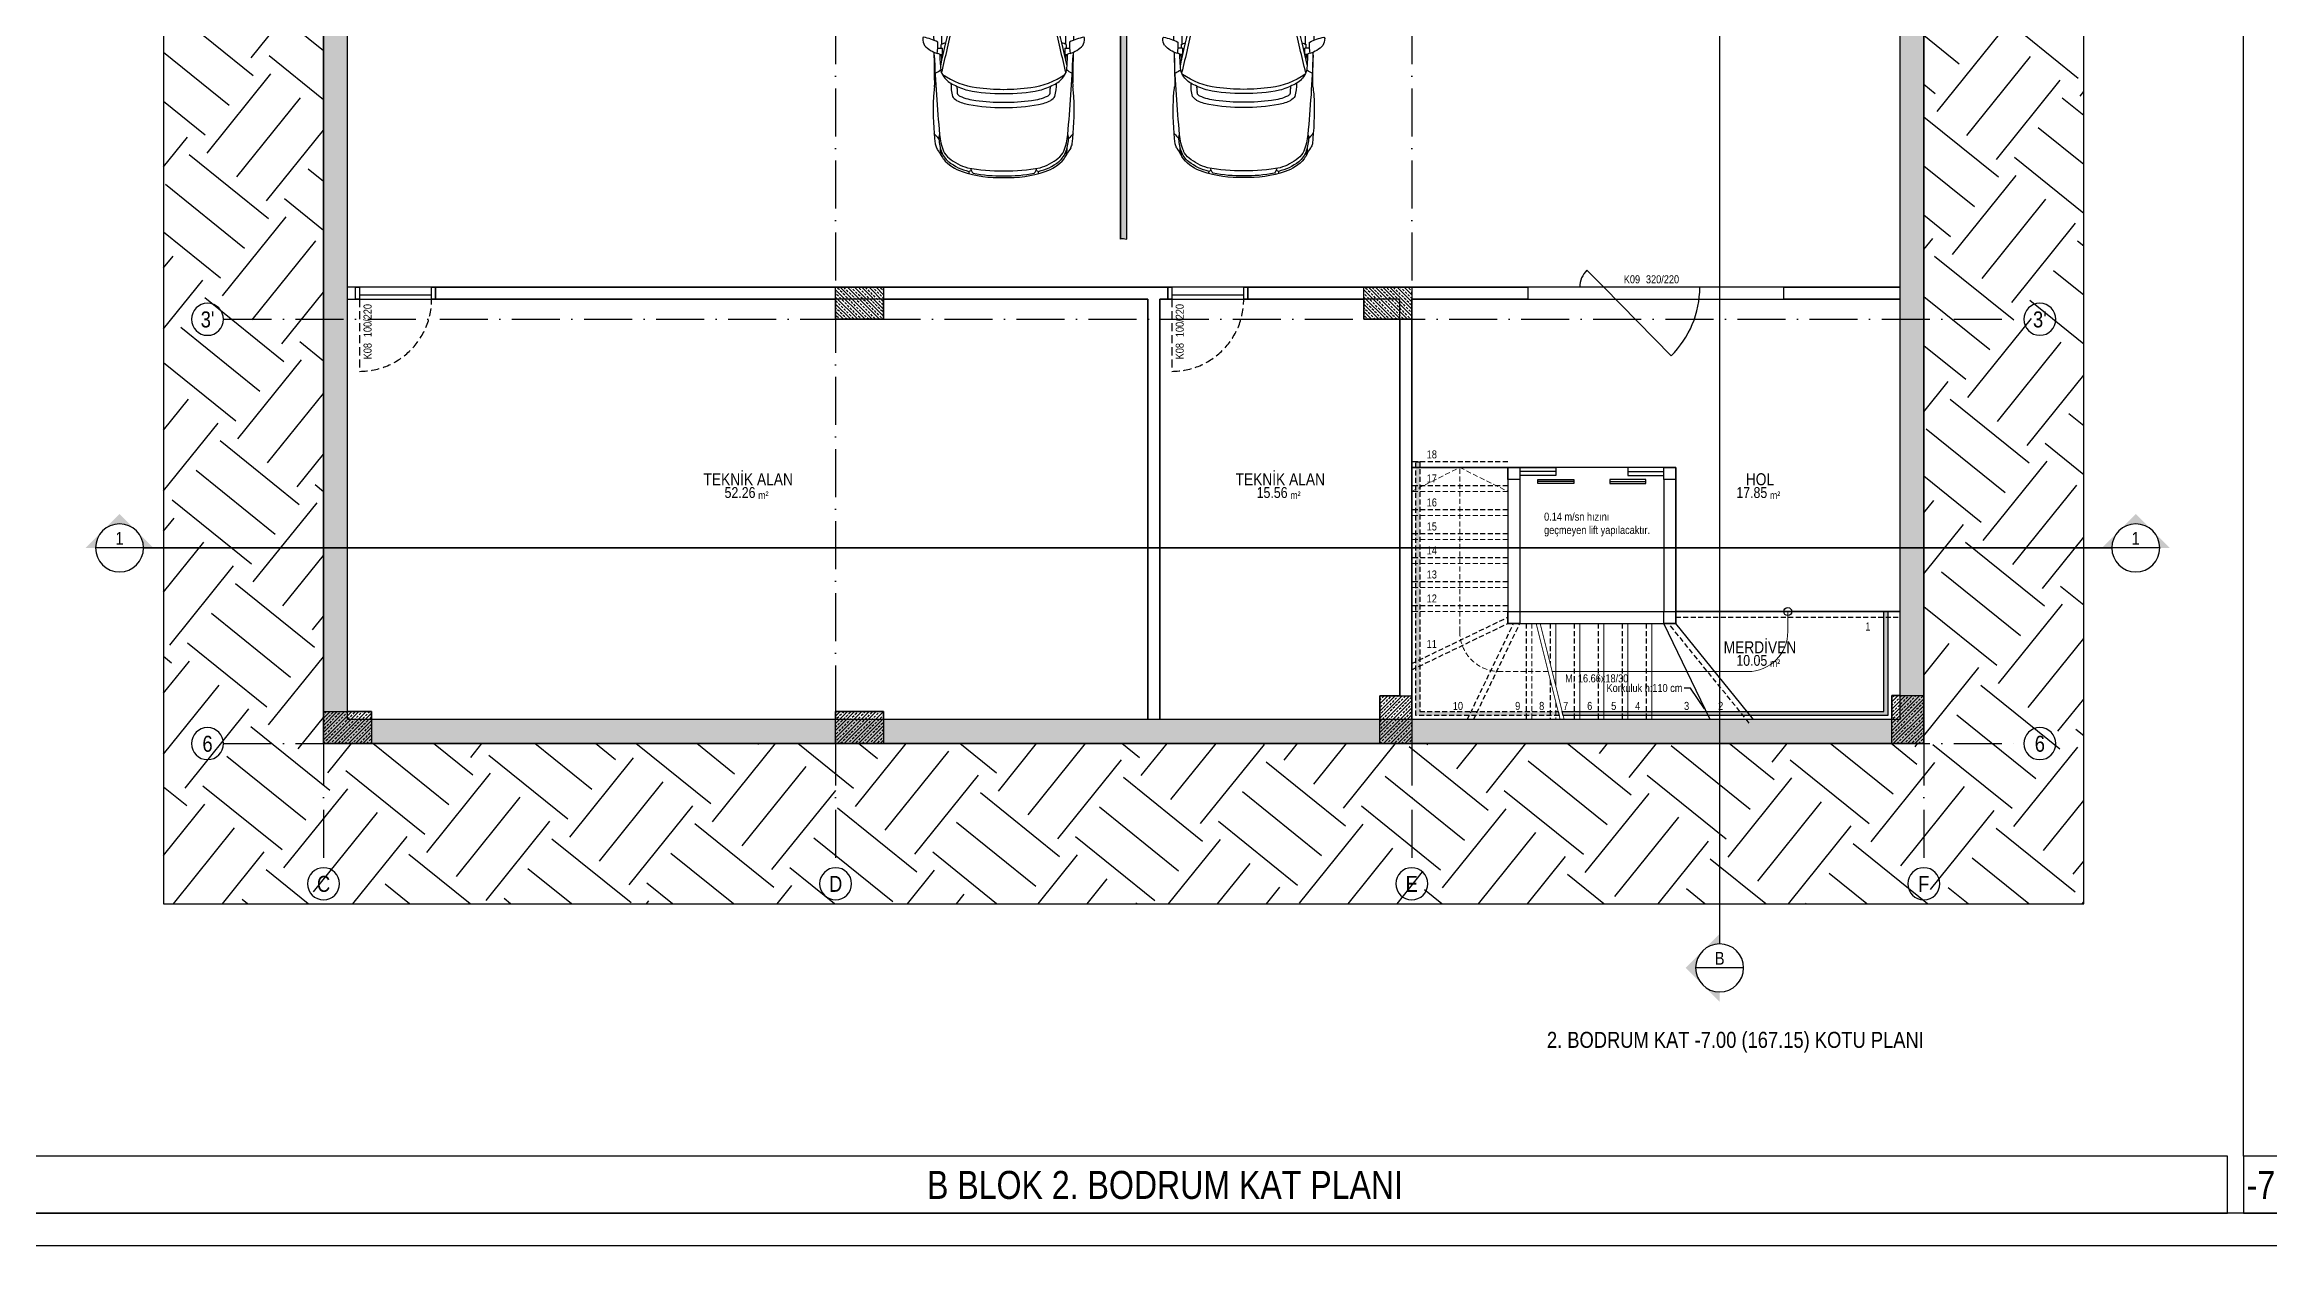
# Model space of a CAD drawing. Header units: millimetres. Extents: x 82776 to 137242, y 11666 to 27998.
# Drawn here: x 94490 to 97270, y 20553 to 22053 of the extents above; entities that cross this region are included whole.
import ezdxf
from ezdxf import colors
from ezdxf.entities.mleader import LeaderData, LeaderLine
from ezdxf.enums import TextEntityAlignment as Align
from ezdxf.math import Vec2, Vec3

# ---------------------------------------------------------------- set-up
doc = ezdxf.new("R2010")
doc.units = ezdxf.units.MM
for name, pattern in [('( Hidden )', [0.375, 0.25, -0.125]), ('ACAD_ISO10W100', [18, 12, -3, 0, -3]), ('DASHED', [15, 10, -5])]:
    doc.linetypes.add(name, pattern=pattern)
doc.layers.add('0_IFC_Area', color=100, linetype='Continuous', plot=False)
for name, color, linetype in [('0_IFC_Door_Text', 11, 'Continuous'), ('0_IFC_Grid', 14, 'ACAD_ISO10W100'), ('0_IFC_Grid_Text_100', 14, 'Continuous'), ('0_IFC_Hatch', 250, 'Continuous'), ('0_IFC_Hatch_Structure', 251, 'Continuous'), ('0_IFC_Legend_Viewport', 7, 'Continuous'), ('0_IFC_Notation_Section_50', 10, 'Continuous'), ('0_IFC_Room_Text(No)_50', 12, 'Continuous'), ('0_IFC_Stair_Text', 221, 'Continuous'), ('0_IFC_Steelsection', 20, 'Continuous'), ('0_IFC_Text_Explanation_100', 231, 'Continuous'), ('0_IFC_Text_Explanation_50', 231, 'Continuous'), ('1_IFC_Concrete_Section', 50, 'Continuous'), ('1_IFC_Door', 83, 'Continuous'), ('1_IFC_Stair', 210, 'Continuous'), ('1_IFC_Stair_Concrete', 252, '( Hidden )'), ('2_IFC_Handrail', 181, 'Continuous'), ('2_IFC_Wall', 130, 'Continuous'), ('3_IFC_Window', 136, 'Continuous'), ('6_IFC_Car', 253, 'Continuous'), ('6_IFC_Furniture', 35, 'Continuous')]:
    doc.layers.add(name, color=color, linetype=linetype)
doc.layers.add('ZZZZ', color=6, linetype='Continuous', lineweight=0)
doc.styles.add('IFC_TEXT', font='ARIALN.TTF')
pattern_1 = [(225, (-98017.972, -21881.323), (4.49012806, -4.49012806), []), (225, (-98022.462, -21881.323), (4.49012806, -4.49012806), [3.175, -1.5875])]

# ---------------------------------------------------------------- blocks, each defined once
blk = doc.blocks.new('*U704')
at = {"layer": '0_IFC_Hatch_Structure'}
blk.add_lwpolyline([(0, 0), (100, 0)], dxfattribs=at)
at = {"layer": '1_IFC_Door', "extrusion": (1.1936e-08, 2.36735e-08, 1)}
blk.add_lwpolyline([(5, 15), (5, 0), (0, 0), (0, 15)], close=True, dxfattribs=at)
for points in [[(95, 5), (5, 5), (5, 0), (95, 0)], [(95, 0), (95, 15), (100, 15), (100, 0), (95, 0)]]:
    blk.add_lwpolyline(points, dxfattribs=at)
at = {"layer": '1_IFC_Door', "linetype": '( Hidden )', "ltscale": 40, "extrusion": (1.1936e-08, 2.36735e-08, 1)}
blk.add_lwpolyline([(5, 0), (5, -90)], dxfattribs=at)
blk.add_arc((5, 0, 0), 90, 270, 0, dxfattribs=at)
blk = doc.blocks.new('*U705')
at = {"layer": '0_IFC_Hatch_Structure'}
blk.add_lwpolyline([(0, 0), (100, 0)], dxfattribs=at)
at = {"layer": '1_IFC_Door', "extrusion": (1.1936e-08, 2.36735e-08, 1)}
blk.add_lwpolyline([(5, 15), (5, 0), (0, 0), (0, 15)], close=True, dxfattribs=at)
for points in [[(95, 5), (5, 5), (5, 0), (95, 0)], [(95, 0), (95, 15), (100, 15), (100, 0), (95, 0)]]:
    blk.add_lwpolyline(points, dxfattribs=at)
at = {"layer": '1_IFC_Door', "linetype": '( Hidden )', "ltscale": 40, "extrusion": (1.1936e-08, 2.36735e-08, 1)}
blk.add_lwpolyline([(5, 0), (5, -90)], dxfattribs=at)
blk.add_arc((5, 0, 0), 90, 270, 0, dxfattribs=at)
blk = doc.blocks.new('ARABA_2')
blk.add_wipeout([(3, -5), (3, 1), (0, 1), (0, -5)]).dxf.layer = '6_IFC_Car'
at = {"true_color": 0xababab}
h = blk.add_hatch(color=253, dxfattribs=at)
h.dxf.hatch_style = 1
h.paths.add_polyline_path([(0.04, 1), (0.04, -5), (-0.04, -5), (-0.04, 0.986)])
at = {"color": 253, "true_color": 0xababab}
blk.add_lwpolyline([(0.04, 1), (0.04, -5), (-0.04, -5), (-0.04, 0.986), (0.04, 1)], dxfattribs=at)
at = {"layer": '6_IFC_Car'}
for points in [[(0.841, -2.305), (0.763, -2.27), (0.71, -2.237)], [(2.159, -2.305), (2.237, -2.27), (2.29, -2.237)]]:
    blk.add_lwpolyline(points, dxfattribs=at)
for centre, radius, start, end in [((1.015, -0.208), 0.315, 130.0524, 160.5093), ((1.148, -0.345), 0.527, 108.2265, 139.7142), ((1.205, -0.47), 0.637, 102.5637, 127.9855), ((1.215, -0.491), 0.621, 105.8019, 129.6783), ((1.426, -1.149), 1.378, 86.9423, 108.7848), ((1.47, -2.132), 2.279, 89.2476, 100.7165), ((1.145, 0.167), 0.0802, 169.4266, 190.3584), ((1.029, 0.023), 0.134, 60.8118, 74.0616), ((1.216, 0.085), 0.133, 137.9985, 167.5789), ((1.439, -1.423), 1.63, 87.8586, 101.3988), ((1.574, -1.149), 1.378, 71.2152, 93.0577), ((1.561, -1.423), 1.63, 78.6012, 92.1414), ((1.53, -2.132), 2.279, 79.2835, 90.7524), ((1.784, 0.085), 0.133, 12.4211, 42.0015), ((1.971, 0.023), 0.134, 105.9384, 119.1882), ((1.855, 0.167), 0.0802, 349.6416, 10.5734), ((1.795, -0.47), 0.637, 52.0145, 77.4363), ((1.785, -0.491), 0.621, 50.3217, 74.1981), ((1.852, -0.345), 0.527, 40.2858, 71.7735), ((1.985, -0.208), 0.315, 19.4907, 49.9476), ((4.684, -0.627), 4.065, 173.8488, 181.4622), ((-22.608, 20.5), 31.202, 318.1396, 318.3037), ((0.836, -0.238), 0.199, 150.7, 166.6111), ((-0.085, 0.377), 0.909, 325.3182, 330.6875), ((1.281, -0.287), 0.592, 161.9492, 178.4754), ((0.774, -0.27), 0.0841, 180.3042, 206.7461), ((1.362, -0.36), 0.665, 157.0581, 175.522), ((0.959, -0.133), 0.253, 157.265, 182.9541), ((1.239, -0.336), 0.595, 146.04, 153.2202), ((0.955, -0.193), 0.226, 127.1273, 155.9585), ((2.045, -0.193), 0.226, 24.0415, 52.8727), ((1.638, -0.36), 0.665, 4.478, 22.9419), ((1.761, -0.336), 0.595, 26.7798, 33.96), ((2.041, -0.133), 0.253, 357.0459, 22.735), ((1.719, -0.287), 0.592, 1.5246, 18.0508), ((3.085, 0.377), 0.909, 209.3125, 214.6818), ((2.226, -0.27), 0.0841, 333.2539, 359.6958), ((25.608, 20.5), 31.202, 221.6963, 221.8604), ((2.164, -0.238), 0.199, 13.3889, 29.3), ((-1.684, -0.627), 4.065, 358.5378, 6.1512), ((18.163, -1.974), 17.543, 174.5519, 177.7985), ((-15.163, -1.974), 17.543, 2.2015, 5.4481), ((2.035, -0.69), 1.415, 181.6663, 188.6854), ((1.456, -0.935), 0.615, 165.8772, 181.1896), ((0.999, -0.88), 0.169, 121.0355, 145.7162), ((1.175, -1.271), 0.598, 100.6164, 116.1359), ((0.987, -0.838), 0.0676, 158.2227, 179.0463), ((0.972, -0.839), 0.0542, 110.7596, 151.5351), ((1.217, -1.356), 0.626, 95.9878, 114.9284), ((1.454, -2.734), 1.915, 88.6107, 102.1261), ((1.488, -2.988), 2.343, 89.7011, 100.3926), ((1.47, -3.003), 2.292, 89.2525, 97.9835), ((1.512, -2.988), 2.343, 79.6074, 90.2989), ((1.53, -3.003), 2.292, 82.0165, 90.7475), ((1.546, -2.734), 1.915, 77.8739, 91.3893), ((1.783, -1.356), 0.626, 65.0716, 84.0122), ((1.825, -1.271), 0.598, 63.8641, 79.3836), ((2.028, -0.839), 0.0542, 28.4649, 69.2404), ((2.013, -0.838), 0.0676, 0.9537, 21.7773), ((2.001, -0.88), 0.169, 34.2838, 58.9645), ((1.544, -0.935), 0.615, 358.8104, 14.1228), ((0.965, -0.69), 1.415, 351.3146, 358.3337), ((-27.948, -0.669), 28.587, 358.6732, 359.4098), ((0.098, -0.948), 0.54, 358.3391, 4.7307), ((0.582, -1.242), 0.18, 49.0054, 72.3136), ((0.711, -1.08), 0.0293, 246.3802, 276.6437), ((0.954, -1.176), 0.249, 144.0311, 166.1787), ((-21.762, -6.621), 23.159, 12.2901, 13.8427), ((1.26, -1.801), 0.909, 96.1971, 125.2532), ((1, -1.206), 0.304, 114.1974, 144.5723), ((1.273, -1.702), 0.869, 104.7613, 117.1631), ((1.256, -0.898), 0.34, 177.3785, 181.9834), ((1.415, -0.895), 0.498, 173.2742, 178.4874), ((1.53, -3.64), 2.768, 90.6251, 97.6571), ((1.47, -3.64), 2.768, 82.3429, 89.3749), ((1.74, -1.801), 0.909, 54.7468, 83.8029), ((1.727, -1.702), 0.869, 62.8369, 75.2387), ((1.585, -0.895), 0.498, 1.5126, 6.7258), ((1.744, -0.898), 0.34, 358.0166, 2.6215), ((2, -1.206), 0.304, 35.4277, 65.8026), ((24.762, -6.621), 23.159, 166.1573, 167.7099), ((2.046, -1.176), 0.249, 13.8213, 35.9689), ((2.289, -1.08), 0.0293, 263.3563, 293.6198), ((2.418, -1.242), 0.18, 107.6864, 130.9946), ((2.902, -0.948), 0.54, 175.2693, 181.6609), ((30.948, -0.669), 28.587, 180.5902, 181.3268), ((0.772, -1.655), 0.35, 106.8183, 137.9378), ((-0.247, -1.427), 0.924, 357.8261, 6.6927), ((0.758, -1.497), 0.192, 97.3463, 116.9194), ((0.814, -4.271), 2.887, 91.5474, 92.7354), ((3.111, -1.354), 2.41, 174.3391, 179.0296), ((16.516, 2.302), 16.184, 192.3803, 194.4395), ((-0.669, -1.423), 1.387, 359.5829, 1.5475), ((1.968, -1.378), 1.251, 173.6975, 176.8092), ((0.268, -1.358), 0.468, 356.661, 6.3356), ((-13.516, 2.302), 16.184, 345.5605, 347.6197), ((2.732, -1.358), 0.468, 173.6644, 183.339), ((2.186, -4.271), 2.887, 87.2646, 88.4526), ((2.242, -1.497), 0.192, 63.0806, 82.6537), ((1.032, -1.378), 1.251, 3.1908, 6.3025), ((3.669, -1.423), 1.387, 178.4525, 180.4171), ((-0.111, -1.354), 2.41, 0.9704, 5.6609), ((3.247, -1.427), 0.924, 173.3073, 182.1739), ((2.228, -1.655), 0.35, 42.0622, 73.1817), ((0.66, -1.507), 0.172, 149.7038, 181.0664), ((0.502, -1.51), 0.0135, 178.134, 255.4568), ((0.408, -0.976), 0.554, 279.332, 298.864), ((14.712, -1.671), 14.088, 179.2489, 180.5472), ((1.137, -0.446), 1.072, 247.027, 250.1845), ((-35.499, -1.403), 36.225, 358.978, 359.9469), ((1.066, -1.966), 0.339, 104.6238, 129.5872), ((1.489, -3.431), 1.863, 89.648, 105.8328), ((1.511, -3.431), 1.863, 74.1672, 90.352), ((1.934, -1.966), 0.339, 50.4128, 75.3762), ((1.863, -0.446), 1.072, 289.8155, 292.973), ((38.499, -1.403), 36.225, 180.0531, 181.022), ((2.592, -0.976), 0.554, 241.136, 260.668), ((-11.712, -1.671), 14.088, 359.4528, 0.7511), ((2.34, -1.507), 0.172, 358.9336, 30.2962), ((2.498, -1.51), 0.0135, 284.5432, 1.866), ((-8.031, -1.884), 8.645, 359.4063, 0.2687), ((0.73, -1.856), 0.117, 147.4607, 173.6762), ((-2.553, -1.869), 3.185, 357.2359, 1.3531), ((61.015, -2.231), 60.174, 179.51868, 180.81778), ((0.878, -1.725), 0.0348, 144.6553, 180.466), ((-3.15, -1.899), 4.034, 1.0619, 3.0557), ((1.438, -3.57), 1.867, 88.1117, 107.3257), ((68.688, -1.734), 67.804, 180.07597, 181.24948), ((46.682, -2.142), 45.751, 179.5374, 181.4955), ((1.562, -3.57), 1.867, 72.6743, 91.8883), ((-43.682, -2.142), 45.751, 358.5045, 0.4626), ((-65.688, -1.734), 67.804, 358.75052, 359.92403), ((6.15, -1.899), 4.034, 176.9443, 178.9381), ((2.122, -1.725), 0.0348, 359.534, 35.3447), ((-58.015, -2.231), 60.174, 359.18222, 0.48132), ((2.27, -1.856), 0.117, 6.3238, 32.5393), ((5.553, -1.869), 3.185, 178.6469, 182.7641), ((11.031, -1.884), 8.645, 179.7313, 180.5937), ((0.704, -1.972), 0.0903, 181.0373, 213.7909), ((-1990.35, -27.893), 1991.14, 0.719323, 0.744805), ((2.033, -0.275), 2.302, 232.2177, 233.9431), ((0.692, -2.117), 0.0237, 233.5917, 271.2529), ((0.707, -2.111), 0.0328, 243.362, 273.6258), ((1.724, -1.277), 1.266, 216.8061, 225.7817), ((6.113, -2.135), 5.403, 178.9397, 181.0815), ((1.276, -1.277), 1.266, 314.2183, 323.1939), ((-3.113, -2.135), 5.403, 358.9185, 1.0603), ((2.293, -2.111), 0.0328, 266.3742, 296.638), ((2.308, -2.117), 0.0237, 268.7471, 306.4083), ((0.967, -0.275), 2.302, 306.0569, 307.7823), ((1993.35, -27.893), 1991.14, 179.255195, 179.280677), ((2.296, -1.972), 0.0903, 326.2091, 358.9627), ((14.57, -2.325), 13.849, 179.6664, 182.2742), ((-11.57, -2.325), 13.849, 357.7258, 0.3336), ((4.121, -3.29), 3.51, 173.5575, 180.6243), ((8.524, -2.624), 7.805, 181.8436, 184.4728), ((1.929, -21.437), 18.601, 93.6886, 93.7201), ((1.057, -2.518), 0.5, 228.1055, 245.0624), ((1.193, -2.291), 0.743, 231.724, 242.1165), ((1.943, -2.518), 0.5, 294.9376, 311.8945), ((1.807, -2.291), 0.743, 297.8835, 308.276), ((-5.524, -2.624), 7.805, 355.5272, 358.1564), ((1.071, -21.437), 18.601, 86.2799, 86.3114), ((-1.121, -3.29), 3.51, 359.3757, 6.4425), ((1.703, -3.315), 1.092, 180.676, 192.7006), ((0.053, -3.617), 0.719, 33.2642, 38.9091), ((0.681, -3.204), 0.0318, 214.8094, 262.3952), ((0.693, -3.18), 0.0583, 254.0074, 292.6387), ((0.716, -3.243), 0.009, 42.1136, 95.6168), ((0.747, -3.307), 0.0739, 93.3768, 108.8677), ((1.197, -3.484), 0.52, 132.2981, 151.1197), ((17.61, -2.068), 16.908, 183.9508, 186.7872), ((7.471, -2.978), 6.624, 180.9677, 186.0277), ((7.5, -3.003), 6.604, 181.8151, 185.4924), ((-4.5, -3.003), 6.604, 354.5076, 358.1849), ((-4.471, -2.978), 6.624, 353.9723, 359.0323), ((1.803, -3.484), 0.52, 28.8803, 47.7019), ((-14.61, -2.068), 16.908, 353.2128, 356.0492), ((2.253, -3.307), 0.0739, 71.1323, 86.6232), ((2.284, -3.243), 0.009, 84.3832, 137.8864), ((2.307, -3.18), 0.0583, 247.3613, 285.9926), ((2.319, -3.204), 0.0318, 277.6048, 325.1906), ((2.947, -3.617), 0.719, 141.0909, 146.7358), ((1.297, -3.315), 1.092, 347.2994, 359.324), ((124.574, 24.377), 127.045, 192.701, 192.94385), ((9.465, -2.92), 8.528, 182.7968, 184.9763), ((-6.465, -2.92), 8.528, 355.0237, 357.2032), ((-121.574, 24.377), 127.045, 347.05615, 347.299), ((0.907, -3.686), 0.0486, 107.9847, 124.0893), ((2.084, -3.567), 1.206, 185.0623, 193.4372), ((0.927, -3.787), 0.151, 90.3851, 103.4228), ((1.077, -3.803), 0.172, 194.8732, 246.7012), ((1.116, -3.356), 0.338, 235.8426, 244.1517), ((1.38, 23.759), 27.422, 269.1407, 270.2504), ((1.634, -3.613), 0.667, 184.0599, 196.187), ((1.082, -3.754), 0.099, 206.7412, 248.5313), ((1.239, -3.463), 0.429, 243.2422, 262.9175), ((1.51, -1.048), 2.859, 263.4896, 269.7958), ((1.62, 23.759), 27.422, 269.7496, 270.8593), ((1.49, -1.048), 2.859, 270.2042, 276.5104), ((1.761, -3.463), 0.429, 277.0825, 296.7578), ((1.918, -3.754), 0.099, 291.4687, 333.2588), ((1.923, -3.803), 0.172, 293.2988, 345.1268), ((1.366, -3.613), 0.667, 343.813, 355.9401), ((1.884, -3.356), 0.338, 295.8483, 304.1574), ((2.073, -3.787), 0.151, 76.5772, 89.6149), ((0.916, -3.567), 1.206, 346.5628, 354.9377), ((2.093, -3.686), 0.0486, 55.9107, 72.0153), ((0.882, -4.06), 0.127, 189.333, 232.5418), ((1.04, -3.864), 0.378, 231.5925, 253.8798), ((0.903, -4.047), 0.0843, 192.9922, 260.1643), ((1.657, -4.202), 0.778, 175.5874, 180.3284), ((1.443, -1.4), 2.786, 258.5046, 271.1644), ((1.458, -2.697), 1.341, 250.4625, 271.805), ((1.542, -2.697), 1.341, 268.195, 289.5375), ((1.557, -1.4), 2.786, 268.8356, 281.4954), ((1.96, -3.864), 0.378, 286.1202, 308.4075), ((2.097, -4.047), 0.0843, 279.8357, 347.0078), ((1.343, -4.202), 0.778, 359.6716, 4.4126), ((2.118, -4.06), 0.127, 307.4582, 350.667), ((1.422, -1.705), 2.569, 259.0799, 271.7468), ((1.578, -1.705), 2.569, 268.2532, 280.9201)]:
    blk.add_arc(centre, radius, start, end, dxfattribs=at)
for points in [[(0.888, -4.13), (0.887, -4.13), (0.884, -4.13), (0.883, -4.134), (0.882, -4.138), (0.881, -4.14), (0.881, -4.142)], [(2.112, -4.13), (2.113, -4.13), (2.116, -4.13), (2.117, -4.134), (2.118, -4.138), (2.119, -4.14), (2.119, -4.142)]]:
    blk.add_open_spline(points, degree=3, knots=[0, 0, 0, 0, 0.00341008, 0.00748436, 0.01130747, 0.01564123, 0.01564123, 0.01564123, 0.01564123], dxfattribs=at)
blk = doc.blocks.new('B NK ST')
at = {"layer": '0_IFC_Hatch_Structure', "transparency": 33554687}
h = blk.add_hatch(dxfattribs=at)
h.set_pattern_fill('ANSI33', color=256, angle=180)
h.set_pattern_definition(pattern_1)
h.paths.add_polyline_path([(0, 1230), (40, 1230), (40, 1170), (0, 1170)])
h = blk.add_hatch(dxfattribs=at)
h.set_pattern_fill('ANSI33', color=256, angle=180)
h.set_pattern_definition(pattern_1)
h.paths.add_polyline_path([(640, 1230), (680, 1230), (680, 1170), (640, 1170)])
h = blk.add_hatch(dxfattribs=at)
h.set_pattern_fill('ANSI33', color=256, angle=180)
h.set_pattern_definition(pattern_1)
h.paths.add_polyline_path([(1320, 1230), (1360, 1230), (1360, 1170), (1320, 1170)])
h = blk.add_hatch(dxfattribs=at)
h.set_pattern_fill('ANSI33', color=256, angle=180)
h.set_pattern_definition(pattern_1)
h.paths.add_polyline_path([(1960, 1230), (2000, 1230), (2000, 1170), (1960, 1170)])
h = blk.add_hatch(dxfattribs=at)
h.set_pattern_fill('ANSI33', color=256, angle=180)
h.set_pattern_definition(pattern_1)
h.paths.add_polyline_path([(1360, 59.9), (1360, -0.1), (1320, -0.1), (1320, 59.9)])
h = blk.add_hatch(dxfattribs=at)
h.set_pattern_fill('ANSI33', color=256, angle=180)
h.set_pattern_definition(pattern_1)
h.paths.add_polyline_path([(1960, 60), (2000, 60), (2000, 0), (1960, 0)])
h = blk.add_hatch(dxfattribs=at)
h.set_pattern_fill('ANSI33', color=256, angle=180)
h.set_pattern_definition(pattern_1)
h.paths.add_polyline_path([(0, 0), (0, 40), (60, 40), (60, 0)])
h = blk.add_hatch(dxfattribs=at)
h.set_pattern_fill('ANSI33', color=256, angle=180)
h.set_pattern_definition(pattern_1)
h.paths.add_polyline_path([(640, 0), (640, 40), (700, 40), (700, 0)])
at = {"layer": '0_IFC_Steelsection'}
for points in [[(1495, 330), (1480, 330), (1480, 345), (1495, 345)], [(1690, 330), (1675, 330), (1675, 345), (1690, 345)], [(1495, 150), (1480, 150), (1480, 165), (1495, 165)], [(1690, 150), (1675, 150), (1675, 165), (1690, 165)]]:
    blk.add_lwpolyline(points, close=True, dxfattribs=at)
at = {"layer": '1_IFC_Concrete_Section'}
for points in [[(0, 1230), (40, 1230), (40, 1170), (0, 1170)], [(640, 1230), (680, 1230), (680, 1170), (640, 1170)], [(1320, 1230), (1360, 1230), (1360, 1170), (1320, 1170)], [(1960, 1230), (2000, 1230), (2000, 1170), (1960, 1170)], [(1360, 59.9), (1360, -0.1), (1320, -0.1), (1320, 59.9)], [(1960, 60), (2000, 60), (2000, 0), (1960, 0)], [(0, 0), (0, 40), (60, 40), (60, 0)], [(640, 0), (640, 40), (700, 40), (700, 0)]]:
    blk.add_lwpolyline(points, close=True, dxfattribs=at)
at = {"layer": '3_IFC_Window'}
for points in [[(1495, 345), (1540, 345), (1540, 335), (1495, 335)], [(1540, 340), (1495, 340)], [(1675, 345), (1630, 345), (1630, 335), (1675, 335)], [(1630, 340), (1675, 340)], [(1480, 330), (1480, 165)], [(1495, 330), (1495, 165)], [(1675, 330), (1675, 165)], [(1690, 330), (1690, 165)], [(1495, 165), (1675, 165)], [(1495, 150), (1675, 150)]]:
    blk.add_lwpolyline(points, dxfattribs=at)
at = {"layer": '3_IFC_Window', "elevation": -15965.8}
for points in [[(1517.5, 329.8), (1562.5, 329.8), (1562.5, 324.8), (1517.5, 324.8)], [(1652.5, 329.8), (1607.5, 329.8), (1607.5, 324.8), (1652.5, 324.8)]]:
    blk.add_lwpolyline(points, close=True, dxfattribs=at)
for points in [[(1562.5, 327.3), (1517.5, 327.3)], [(1607.5, 327.3), (1652.5, 327.3)]]:
    blk.add_lwpolyline(points, dxfattribs=at)
at = {"layer": '0_IFC_Text_Explanation_50', "insert": (1661.5, 288.5, 425.7), "char_height": 10, "attachment_point": 3, "style": 'IFC_TEXT'}
blk.add_mtext_dynamic_manual_height_columns('\\pxql;0.14 m/sn hızını geçmeyen lift yapılacaktır. ', width=136.083, gutter_width=6.25, heights=[0], dxfattribs=at)
blk = doc.blocks.new('B BK2 STR')
at = {"layer": '0_IFC_Hatch_Structure', "transparency": 33554687}
h = blk.add_hatch(dxfattribs=at)
h.set_pattern_fill('ANSI33', color=256, angle=180)
h.set_pattern_definition([(225, (-98017.972, -17437.323), (4.49012806, -4.49012806), []), (225, (-98022.462, -17437.323), (4.49012806, -4.49012806), [3.175, -1.5875])])
h.paths.add_polyline_path([(1200, 2045), (1200, 2015), (1970, 2015), (1970, 30), (30, 30), (30, 2015), (800, 2015), (800, 2045), (0, 2045), (0, 0), (2000, 0), (2000, 2045)])
h = blk.add_hatch(dxfattribs=at)
h.set_pattern_fill('ANSI33', color=256, angle=90)
h.set_pattern_definition([(135, (-22411.33, 99827.965), (-4.49012806, -4.49012806), []), (135, (-22411.33, 99832.4553), (-4.49012806, -4.49012806), [3.175, -1.5875])])
h.paths.add_polyline_path([(700, 570), (700, 530), (640, 530), (640, 570)])
h = blk.add_hatch(dxfattribs=at)
h.set_pattern_fill('ANSI33', color=256, angle=90)
h.set_pattern_definition([(135, (-21751.3436, 99827.965), (-4.49012806, -4.49012806), []), (135, (-21751.3436, 99832.4553), (-4.49012806, -4.49012806), [3.175, -1.5875])])
h.paths.add_polyline_path([(1360, 570), (1360, 530), (1300, 530), (1300, 570)])
at = {"layer": '1_IFC_Concrete_Section'}
for points in [[(1200, 2045), (1200, 2015), (1970, 2015), (1970, 30), (30, 30), (30, 2015), (800, 2015), (800, 2045), (0, 2045), (0, 0), (2000, 0), (2000, 2045)], [(700, 570), (700, 530), (640, 530), (640, 570)], [(1360, 570), (1360, 530), (1300, 530), (1300, 570)]]:
    blk.add_lwpolyline(points, close=True, dxfattribs=at)
blk.add_blockref('B NK ST', (0, 0))
blk = doc.blocks.new('0_IFC_DOOR_TAG_50')
at = {"layer": '0_IFC_Door_Text', "style": 'IFC_TEXT'}
for tag, p in [('DOOR_TYPE', (0, 0)), ('DOOR_SIZE', (27.7, 0))]:
    blk.add_attdef(tag, p, '', height=10, dxfattribs=at)
blk = doc.blocks.new('B_BK2_KAPI POZU')
at = {"transparency": 33554687}
blk.add_blockref('0_IFC_DOOR_TAG_50', (1595, -1440), dxfattribs=at).add_auto_attribs({'DOOR_TYPE': 'K09', 'DOOR_SIZE': '320/220'})
at = {"transparency": 33554687, "rotation": 90}
for p in [(30, -1535, 0), (1045, -1535, 0)]:
    blk.add_blockref('0_IFC_DOOR_TAG_50', p, dxfattribs=at).add_auto_attribs({'DOOR_TYPE': 'K08', 'DOOR_SIZE': '100/220'})
blk = doc.blocks.new('0_IFC_ROOM_TEXT_50')
at = {"layer": '0_IFC_Room_Text(No)_50', "insert": (13.2, -40), "char_height": 9.62, "attachment_point": 1, "style": 'IFC_TEXT'}
blk.add_mtext_dynamic_manual_height_columns('m²', width=16.695, gutter_width=6.88, heights=[0], dxfattribs=at)
at = {"layer": '0_IFC_Room_Text(No)_50', "style": 'IFC_TEXT'}
blk.add_attdef('ROOM_NAME', text='', height=13.5, dxfattribs=at).set_placement((0.7, -24.8), align=Align.MIDDLE_CENTER)
blk.add_attdef('ROOM_NUMBER', text='', height=7.7, dxfattribs=at).set_placement((0.7, -10.7), align=Align.CENTER)
blk.add_attdef('AREA', text='', height=13.5, dxfattribs=at).set_placement((9.8, -49.7), align=Align.RIGHT)
at = {"layer": '0_IFC_Text_Explanation_50', "style": 'IFC_TEXT', "flags": 1}
for tag, p in [('DÖŞEME:', (-41.1, -64.4)), ('TAVAN:', (-41.1, -86.7)), ('DUVAR:', (-41.1, -75.5))]:
    blk.add_attdef(tag, p, '', height=7.7, dxfattribs=at)
blk = doc.blocks.new('B_BK2_NET ALAN')
at = {"layer": '0_IFC_Area'}
for points in [[(0, 0), (1940, 0), (1940, -785), (1930, -785), (1930, -845), (1940, -845), (1940, -1445), (0, -1445), (0, -845), (10, -845), (10, -785), (0, -785)], [(0, -1460), (610, -1460), (610, -1485), (670, -1485), (670, -1460), (1000, -1460), (1000, -1985), (670, -1985), (670, -1975), (610, -1975), (610, -1985), (30, -1985), (30, -1975), (0, -1975)], [(1015, -1460), (1270, -1460), (1270, -1485), (1315, -1485), (1315, -1955.1), (1290, -1955.1), (1290, -1985), (1015, -1985)], [(1330, -1460), (1940, -1460), (1940, -1850), (1660, -1850), (1660, -1670), (1330, -1670)], [(1330, -1670), (1450, -1670), (1450, -1865), (1660, -1865), (1660, -1850), (1940, -1850), (1940, -1955), (1930, -1955), (1930, -1985), (1330, -1985.1)]]:
    blk.add_lwpolyline(points, close=True, dxfattribs=at)
ref = blk.add_blockref('0_IFC_ROOM_TEXT_50', (500, -1660))
ref.add_attrib('ROOM_NAME', 'TEKNİK ALAN', dxfattribs={"layer": '0_IFC_Room_Text(No)_50', "height": 15, "style": 'IFC_TEXT'}).set_placement((500.7, -1684.8), align=Align.MIDDLE_CENTER)
ref.add_attrib('AREA', '52.26', dxfattribs={"layer": '0_IFC_Room_Text(No)_50', "height": 13.47, "style": 'IFC_TEXT'}).set_placement((509.8, -1708.1), align=Align.RIGHT)
ref = blk.add_blockref('0_IFC_ROOM_TEXT_50', (1165, -1660))
ref.add_attrib('ROOM_NAME', 'TEKNİK ALAN', dxfattribs={"layer": '0_IFC_Room_Text(No)_50', "height": 15, "style": 'IFC_TEXT'}).set_placement((1165.7, -1684.8), align=Align.MIDDLE_CENTER)
ref.add_attrib('AREA', '15.56', dxfattribs={"layer": '0_IFC_Room_Text(No)_50', "height": 13.47, "style": 'IFC_TEXT'}).set_placement((1174.8, -1708.1), align=Align.RIGHT)
ref = blk.add_blockref('0_IFC_ROOM_TEXT_50', (1764.5, -1660))
ref.add_attrib('ROOM_NAME', 'HOL', dxfattribs={"layer": '0_IFC_Room_Text(No)_50', "height": 15, "style": 'IFC_TEXT'}).set_placement((1765.2, -1684.8), align=Align.MIDDLE_CENTER)
ref.add_attrib('AREA', '17.85', dxfattribs={"layer": '0_IFC_Room_Text(No)_50', "height": 13.47, "style": 'IFC_TEXT'}).set_placement((1774.3, -1708.1), align=Align.RIGHT)
ref = blk.add_blockref('0_IFC_ROOM_TEXT_50', (1764.5, -1869.8))
ref.add_attrib('ROOM_NAME', 'MERDİVEN', dxfattribs={"layer": '0_IFC_Room_Text(No)_50', "height": 15, "style": 'IFC_TEXT'}).set_placement((1765.2, -1894.6), align=Align.MIDDLE_CENTER)
ref.add_attrib('AREA', '10.05', dxfattribs={"layer": '0_IFC_Room_Text(No)_50', "height": 13.47, "style": 'IFC_TEXT'}).set_placement((1774.3, -1917.8), align=Align.RIGHT)
blk = doc.blocks.new('0_IFC_AXIS_TEXT_100')
at = {"layer": '0_IFC_Grid_Text_100'}
blk.add_circle((0, 1000), 1000, dxfattribs=at)
at = {"layer": '0_IFC_Grid_Text_100', "style": 'IFC_TEXT'}
blk.add_attdef('AXIS_NO', text='', height=1000, dxfattribs=at).set_placement((0, 993), align=Align.MIDDLE_CENTER)
blk = doc.blocks.new('B_B2 AKS')
at = {"layer": '0_IFC_Grid', "ltscale": 5}
for points in [[(-2000, 940), (-2000, -1385)], [(-1360, 940), (-1360, -1385)], [(-640, 940), (-640, -1385)], [(0, 940), (0, -1385)], [(-2125, -700), (125, -700)], [(-2125, -1230), (125, -1230)]]:
    blk.add_lwpolyline(points, dxfattribs=at)
ref = blk.add_blockref('0_IFC_AXIS_TEXT_100', (-2144.99773, -720.00227), dxfattribs=dict(xscale=-0.02, yscale=0.02, zscale=0.02, rotation=0.0064968962269241))
ref.add_attrib('AXIS_NO', "3'", dxfattribs={"layer": '0_IFC_Grid_Text_100', "height": 20, "rotation": 0.0064969, "style": 'IFC_TEXT'}).set_placement((-2144.99998, -700.14795), align=Align.MIDDLE_CENTER)
ref = blk.add_blockref('0_IFC_AXIS_TEXT_100', (145.00227, -719.99773), dxfattribs=dict(xscale=-0.02, yscale=0.02, zscale=0.02, rotation=0.0064968962269241))
ref.add_attrib('AXIS_NO', "3'", dxfattribs={"layer": '0_IFC_Grid_Text_100', "height": 20, "rotation": 0.0064969, "style": 'IFC_TEXT'}).set_placement((145.00002, -700.14341), align=Align.MIDDLE_CENTER)
ref = blk.add_blockref('0_IFC_AXIS_TEXT_100', (-2144.99773, -1250.00227), dxfattribs=dict(xscale=-0.02, yscale=0.02, zscale=0.02, rotation=0.0064968962269241))
ref.add_attrib('AXIS_NO', '6', dxfattribs={"layer": '0_IFC_Grid_Text_100', "height": 20, "rotation": 0.0064969, "style": 'IFC_TEXT'}).set_placement((-2144.99998, -1230.14795), align=Align.MIDDLE_CENTER)
ref = blk.add_blockref('0_IFC_AXIS_TEXT_100', (145.00227, -1249.99773), dxfattribs=dict(xscale=-0.02, yscale=0.02, zscale=0.02, rotation=0.0064968962269241))
ref.add_attrib('AXIS_NO', '6', dxfattribs={"layer": '0_IFC_Grid_Text_100', "height": 20, "rotation": 0.0064969, "style": 'IFC_TEXT'}).set_placement((145.00002, -1230.14341), align=Align.MIDDLE_CENTER)
ref = blk.add_blockref('0_IFC_AXIS_TEXT_100', (-1999.99738, -1425), dxfattribs=dict(xscale=-0.02, yscale=0.02, zscale=0.02, rotation=0.0064968962269241))
ref.add_attrib('AXIS_NO', 'C', dxfattribs={"layer": '0_IFC_Grid_Text_100', "height": 20, "rotation": 0.0064969, "style": 'IFC_TEXT'}).set_placement((-1999.99963, -1405.14568), align=Align.MIDDLE_CENTER)
ref = blk.add_blockref('0_IFC_AXIS_TEXT_100', (-1359.99738, -1425), dxfattribs=dict(xscale=-0.02, yscale=0.02, zscale=0.02, rotation=0.0064968962269241))
ref.add_attrib('AXIS_NO', 'D', dxfattribs={"layer": '0_IFC_Grid_Text_100', "height": 20, "rotation": 0.0064969, "style": 'IFC_TEXT'}).set_placement((-1359.99963, -1405.14568), align=Align.MIDDLE_CENTER)
ref = blk.add_blockref('0_IFC_AXIS_TEXT_100', (-639.99738, -1425), dxfattribs=dict(xscale=-0.02, yscale=0.02, zscale=0.02, rotation=0.0064968962269241))
ref.add_attrib('AXIS_NO', 'E', dxfattribs={"layer": '0_IFC_Grid_Text_100', "height": 20, "rotation": 0.0064969, "style": 'IFC_TEXT'}).set_placement((-639.99963, -1405.14568), align=Align.MIDDLE_CENTER)
ref = blk.add_blockref('0_IFC_AXIS_TEXT_100', (0.00262, -1425), dxfattribs=dict(xscale=-0.02, yscale=0.02, zscale=0.02, rotation=0.0064968962269241))
ref.add_attrib('AXIS_NO', 'F', dxfattribs={"layer": '0_IFC_Grid_Text_100', "height": 20, "rotation": 0.0064969, "style": 'IFC_TEXT'}).set_placement((0.00037, -1405.14568), align=Align.MIDDLE_CENTER)
blk = doc.blocks.new('*U982')
for points in [[(-3962.7, 0), (-1182.8, 0), (-1182.8, 71.5), (-3962.7, 71.5)], [(-1162.8, 0), (-759.4, 0), (-759.4, 71.5), (-1162.8, 71.5)]]:
    blk.add_lwpolyline(points, close=True)
at = {"layer": '0_IFC_Legend_Viewport', "transparency": 33554687}
blk.add_lwpolyline([(-3962.7, 2920), (0, 2920), (0, 0), (-3962.7, 0)], close=True, dxfattribs=at)
at = {"style": 'IFC_TEXT'}
for tag, p in [('PAFTA', (-2808.4, 17.9)), ('KOT', (-1159.1, 18)), ('OLCEK', (-110.4, 17.9))]:
    blk.add_attdef(tag, p, '', height=35, dxfattribs=at)
blk = doc.blocks.new('*U1783')
at = {"layer": '0_IFC_Room_Text(No)_50'}
h = blk.add_hatch(color=256, dxfattribs=at)
h.paths.add_polyline_path([(0, 1061), (-530, 530, -0.414214), (530, 530)])
h.paths.add_polyline_path([(530, 530, -0.198912), (750, 0), (1061, 0)])
h.paths.add_polyline_path([(-530, 530), (-1061, 0), (-750, 0, -0.198912)])
at = {"layer": '0_IFC_Room_Text(No)_50', "linetype": 'Continuous'}
blk.add_line((-750, 0), (750, 0), dxfattribs=at)
blk.add_circle((0, 0), 750, dxfattribs=at)
at = {"layer": '0_IFC_Room_Text(No)_50', "style": 'IFC_TEXT'}
blk.add_attdef('NO', text='', height=400, dxfattribs=at).set_placement((0, 100), align=Align.CENTER)
for p in [(0, -100), (0, -374)]:
    blk.add_attdef('SHEET', text='', height=200, dxfattribs=at).set_placement(p, align=Align.TOP_CENTER)
blk = doc.blocks.new('*U1083')
at = {"layer": '0_IFC_Room_Text(No)_50'}
h = blk.add_hatch(color=256, dxfattribs=at)
h.paths.add_polyline_path([(1061, 0), (530, 530, -0.414214), (530, -530)])
h.paths.add_polyline_path([(530, -530, -0.198912), (0, -750), (0, -1061)])
h.paths.add_polyline_path([(530, 530), (0, 1061), (0, 750, -0.198912)])
at = {"layer": '0_IFC_Room_Text(No)_50', "linetype": 'Continuous'}
blk.add_line((-750, 0), (750, 0), dxfattribs=at)
blk.add_circle((0, 0), 750, dxfattribs=at)
at = {"layer": '0_IFC_Room_Text(No)_50', "style": 'IFC_TEXT'}
blk.add_attdef('NO', text='', height=400, dxfattribs=at).set_placement((0, 100), align=Align.CENTER)
for p in [(0, -100), (0, -374)]:
    blk.add_attdef('SHEET', text='', height=200, dxfattribs=at).set_placement(p, align=Align.TOP_CENTER)
blk = doc.blocks.new('B BLOK_KESIT YERLERI_B2')
at = {"layer": '0_IFC_Notation_Section_50', "linetype": 'DASHED', "ltscale": 3, "const_width": 2}
blk.add_lwpolyline([(0, -494.6), (0, 1936.5)], dxfattribs=at)
at = {"layer": '0_IFC_Notation_Section_50', "linetype": 'DASHED', "ltscale": 3, "const_width": 2, "elevation": -425.7}
blk.add_lwpolyline([(-1969.8, 0), (490.2, 0)], dxfattribs=at)
ref = blk.add_blockref('*U1783', (-1999.8, 0, -425.7), dxfattribs=dict(xscale=-0.0400000000259542, yscale=0.0400000000259542, zscale=0.0400000000259542))
ref.add_attrib('NO', '1', dxfattribs={"layer": '0_IFC_Room_Text(No)_50', "height": 16, "style": 'IFC_TEXT'}).set_placement((-1999.8, 4, -425.7), align=Align.CENTER)
ref = blk.add_blockref('*U1783', (520.1, 0, -425.7), dxfattribs=dict(xscale=-0.0400000000259542, yscale=0.0400000000259542, zscale=0.0400000000259542))
ref.add_attrib('NO', '1', dxfattribs={"layer": '0_IFC_Room_Text(No)_50', "height": 16, "style": 'IFC_TEXT'}).set_placement((520.1, 4, -425.7), align=Align.CENTER)
ref = blk.add_blockref('*U1083', (0, -524.6), dxfattribs=dict(xscale=-0.0400000000259542, yscale=0.0400000000259542, zscale=0.0400000000259542))
ref.add_attrib('NO', 'B', dxfattribs={"layer": '0_IFC_Room_Text(No)_50', "height": 16, "style": 'IFC_TEXT'}).set_placement((0, -520.6), align=Align.CENTER)
blk = doc.blocks.new('B_BK2_PLAN')
at = {"layer": '0_IFC_Hatch'}
h = blk.add_hatch(color=255, dxfattribs=at)
h.dxf.hatch_style = 1
h.paths.add_polyline_path([(1514.1, -1980), (1335, -1980), (1335, -1663), (1340, -1663), (1340, -1975), (1512.8, -1975)])
h = blk.add_hatch(color=255, dxfattribs=at)
h.dxf.hatch_style = 1
h.paths.add_polyline_path([(1518, -1975), (1920, -1975), (1920, -1850), (1925, -1850), (1925, -1980), (1519.2, -1980)])
at = {"layer": '1_IFC_Stair', "linetype": '( Hidden )', "ltscale": 25}
for points, elevation in [([(1330, -1922.8), (1450, -1865)], -3036.6), ([(1407.2, -1985), (1465, -1865)], -1518.3)]:
    blk.add_lwpolyline(points, dxfattribs=dict(at, elevation=elevation))
at = {"layer": '1_IFC_Stair'}
for points, elevation in [([(1702.8, -1985), (1645, -1865)], -1518.3), ([(1757.3, -1985), (1660, -1865)], -3036.6)]:
    blk.add_lwpolyline(points, dxfattribs=dict(at, elevation=elevation))
blk.add_circle((1800, -1850), 5, dxfattribs=at)
at = {"layer": '1_IFC_Stair_Concrete', "ltscale": 25, "transparency": 33554687}
for points in [[(1450, -1663), (1330, -1663)], [(1450, -1693), (1330, -1693)], [(1450, -1723), (1330, -1723)], [(1450, -1753), (1330, -1753)], [(1450, -1783), (1330, -1783)], [(1450, -1813), (1330, -1813)], [(1450, -1843), (1330, -1843)], [(1660, -1857), (1940, -1857)]]:
    blk.add_lwpolyline(points, dxfattribs=at)
for points, elevation in [([(1330, -1915), (1450, -1857.2)], -3036.6), ([(1399.4, -1985), (1457.2, -1865)], -1518.3), ([(1473, -1865), (1473, -1985)], -1518.3), ([(1503, -1865), (1503, -1915.1)], -1518.3), ([(1533, -1865), (1533, -1985)], -1518.3), ([(1563, -1865), (1563, -1985)], -1518.3), ([(1593, -1865), (1593, -1985)], -1518.3), ([(1623, -1865), (1623, -1985)], -1518.3), ([(1751.9, -1989.4), (1651, -1865)], -3036.6), ([(1503, -1935.7), (1503, -1985)], -1518.3)]:
    blk.add_lwpolyline(points, dxfattribs=dict(at, elevation=elevation))
at = {"layer": '2_IFC_Handrail', "linetype": '( Hidden )', "ltscale": 25}
blk.add_lwpolyline([(1514.1, -1980), (1335, -1980), (1335, -1663), (1340, -1663), (1340, -1975), (1512.8, -1975)], close=True, dxfattribs=at)
at = {"layer": '2_IFC_Handrail'}
blk.add_lwpolyline([(1518, -1975), (1920, -1975), (1920, -1850), (1925, -1850), (1925, -1980), (1519.2, -1980)], close=True, dxfattribs=at)
at = {"layer": '2_IFC_Wall'}
for points in [[(0, -1460), (10, -1460), (10, -1445), (0, -1445)], [(1000, -1985), (1000, -1460), (110, -1460), (110, -1445), (1025, -1445), (1025, -1460), (1015, -1460), (1015, -1985)], [(1315, -1955.1), (1315, -1460), (1125, -1460), (1125, -1445), (1475, -1445), (1475, -1460), (1330, -1460), (1330, -1955.1)], [(1940, -1460), (1795, -1460), (1795, -1445), (1940, -1445)]]:
    blk.add_lwpolyline(points, dxfattribs=at)
at = {"layer": '6_IFC_Furniture'}
blk.add_lwpolyline([(1795, -1460), (1795, -1445), (1475, -1445), (1475, -1460)], close=True, dxfattribs=at)
for points in [[(1570, -1445), (1549, -1423.6, 0.201058), (1540, -1445)], [(1570, -1445), (1654.1, -1530.6, 0.201058), (1690, -1445)]]:
    blk.add_lwpolyline(points, format="xyb", dxfattribs=at)
at = {"layer": 'ZZZZ', "linetype": '( Hidden )', "ltscale": 25}
for points in [[(1450, -1670), (1330, -1670)], [(1330, -1700), (1390, -1670), (1450, -1700)], [(1450, -1700), (1330, -1700)], [(1450, -1730), (1330, -1730)], [(1450, -1760), (1330, -1760)], [(1450, -1790), (1330, -1790)], [(1450, -1820), (1330, -1820)], [(1450, -1850), (1330, -1850)]]:
    blk.add_lwpolyline(points, dxfattribs=at)
at = {"layer": 'ZZZZ', "linetype": '( Hidden )', "ltscale": 25, "elevation": 425.7}
blk.add_lwpolyline([(1500.3, -1925), (1440, -1925, -0.414214), (1390, -1875), (1390, -1670)], format="xyb", dxfattribs=at)
at = {"layer": 'ZZZZ', "elevation": 425.7}
blk.add_lwpolyline([(1800, -1850), (1800, -1875, -0.414215), (1750, -1925), (1505.5, -1925)], format="xyb", dxfattribs=at)
at = {"layer": 'ZZZZ'}
blk.add_lwpolyline([(1660, -1850), (1940, -1850)], dxfattribs=at)
at = {"layer": 'ZZZZ', "linetype": '( Hidden )', "ltscale": 25, "elevation": -1518.3}
for points in [[(1480, -1865), (1480, -1985)], [(1510, -1963.7), (1510, -1985)]]:
    blk.add_lwpolyline(points, dxfattribs=at)
at = {"layer": 'ZZZZ', "elevation": -1518.3}
for points in [[(1485.3, -1865), (1515.3, -1985)], [(1490.5, -1865), (1520.5, -1985)], [(1510, -1865), (1510, -1943.1)], [(1540, -1865), (1540, -1985)], [(1570, -1865), (1570, -1985)], [(1600, -1865), (1600, -1985)], [(1630, -1865), (1630, -1985)]]:
    blk.add_lwpolyline(points, dxfattribs=at)
at = {"transparency": 33554687, "xscale": 100.0000000000101, "yscale": 100.0000000000101, "zscale": 100.0000000000101, "rotation": 180}
blk.add_blockref('ARABA_2', (970, -1285), dxfattribs=at)
at = {"transparency": 33554687}
for name, p in [('*U704', (10, -1460, 0)), ('*U705', (1025, -1460, 0))]:
    blk.add_blockref(name, p, dxfattribs=at)
at = {"layer": '0_IFC_Stair_Text', "transparency": 33554687, "char_height": 10, "style": 'IFC_TEXT'}
for s, insert, attachment_point, rotation in [('18', (1348.7, -1648.7, 425.7), 1, 360), ('17', (1348.7, -1678.7, 425.7), 1, 360), ('16', (1348.7, -1708.7, 425.7), 1, 360), ('15', (1348.7, -1738.7, 425.7), 1, 360), ('14', (1348.7, -1768.7, 425.7), 1, 360), ('13', (1348.7, -1798.7, 425.7), 1, 360), ('12', (1348.7, -1828.7, 425.7), 1, 360), ('11', (1348.7, -1885.5, 425.7), 1, 360), ('1', (1903.2, -1863.7, 425.7), 3, 0), ('10', (1394.1, -1962.9, 851.5), 3, 0), ('9', (1465.6, -1962.9, 851.5), 3, 0), ('8', (1495.6, -1962.9, 851.5), 3, 0), ('7', (1525.6, -1962.9, 851.5), 3, 0), ('6', (1555.6, -1962.9, 851.5), 3, 0), ('5', (1585.6, -1962.9, 851.5), 3, 0), ('4', (1615.6, -1962.9, 851.5), 3, 0), ('3', (1676.7, -1962.9, 851.5), 3, 0), ('2', (1719.3, -1962.9, 851.5), 3, 0)]:
    blk.add_mtext_dynamic_manual_height_columns(s, width=21.116, gutter_width=12.5, heights=[0], dxfattribs=dict(at, insert=insert, attachment_point=attachment_point, rotation=rotation))
at = {"layer": '0_IFC_Stair_Text', "insert": (1521.7, -1928.5, 425.7), "char_height": 10, "attachment_point": 1, "rotation": 0.0142, "style": 'IFC_TEXT'}
blk.add_mtext_dynamic_manual_height_columns('M: 16.66x18/30', width=115.047, gutter_width=12.5, heights=[0], dxfattribs=at)
at = {"layer": '0_IFC_Text_Explanation_50'}
ml = blk.add_multileader_mtext('Standard', dxfattribs=at)
ml.set_content('Korkuluk h:110 cm', color=256, style='IFC_TEXT')
ml.set_leader_properties()
ml.build(insert=Vec2(0, 0))
ctx = ml.context
ctx.base_point, ctx.char_height, ctx.plane_origin = Vec3(1573, -1945.6), 10, Vec3(1705.3, -2028.9)
ctx.text_align_type = 2
notes = []
notes.append((ctx, [(0, (1, 1, 0), (1678.3, -1945.6), (-1, 0), 8, [(0, [(1698.1, -1975)], 0, [])])]))
ctx.mtext.insert, ctx.mtext.rotation, ctx.mtext.alignment, ctx.mtext.flow_direction = Vec3(1668.3, -1940.5), 6.283185, 3, 5
for ctx, leaders in notes:
    for number, flags, end, landing, length, lines in leaders:
        leader = LeaderData()
        leader.index, (leader.has_last_leader_line, leader.has_dogleg_vector, leader.attachment_direction) = number, flags
        leader.last_leader_point, leader.dogleg_vector, leader.dogleg_length = Vec3(end), Vec3(landing), length
        for number, points, colour, breaks in lines:
            line = LeaderLine()
            line.index, line.vertices, line.color, line.breaks = number, Vec3.list(points), colors.encode_raw_color(colour), breaks
            leader.lines.append(line)
        ctx.leaders.append(leader)
at = {"transparency": 33554687, "xscale": -100.0000000000101, "yscale": 100.0000000000101, "zscale": 100.0000000000101, "rotation": 180}
blk.add_blockref('ARABA_2', (970, -1285), dxfattribs=at)

msp = doc.modelspace()

# ---------------------------------------------------------------- linework, layer by layer
msp.add_lwpolyline([(82776.4, 23553.6), (82776.4, 20553.6), (135318.5, 20553.3), (135318.5, 23553.3)], close=True)
msp.add_lwpolyline([(97238.8, 20665.1), (97238.8, 23513.6)])

# ---------------------------------------------------------------- texts
at = {"layer": '0_IFC_Text_Explanation_100', "transparency": 33554687, "insert": (96256.6, 20820.2, -425.7), "char_height": 20, "attachment_point": 1, "style": 'IFC_TEXT'}
msp.add_mtext_dynamic_manual_height_columns('\\pxqr;2. BODRUM KAT -7.00 (167.15) KOTU PLANI', width=582.467, gutter_width=12.5, heights=[0], dxfattribs=at)

# ---------------------------------------------------------------- next in the draw order: block references
msp.add_blockref('B_BK2_PLAN', (94869.1, 23195.2, -425.7))

# ---------------------------------------------------------------- next in the draw order: hatches: boundary and pattern name
at = {"layer": '0_IFC_Hatch'}
h = msp.add_hatch(dxfattribs=at)
h.set_pattern_fill('EARTH', color=256, scale=20, angle=51.1352)
h.set_pattern_definition([(51.13519, (-3178.87, 3742.83), (-19.19526, 178.57643), [127, -127]), (51.13519, (-3215.96, 3772.71), (-19.19526, 178.57643), [127, -127]), (51.13519, (-3253.04, 3802.6), (-19.19526, 178.57643), [127, -127]), (141.13519, (-3255.44, 3824.92), (-178.57643, -19.19526), [127, -127]), (141.13519, (-3225.55, 3862), (-178.57643, -19.19526), [127, -127]), (141.13519, (-3195.67, 3899.08), (-178.57643, -19.19526), [127, -127])])
h.paths.add_polyline_path([(96069.1, 23225.2), (96839.1, 23225.2), (96839.1, 21180.2), (94839.1, 21180.2), (94839.1, 23225.2), (95609.1, 23225.2), (95609.1, 23456.4), (94639.1, 23456.4), (94639.1, 20980.2), (97039.1, 20980.2), (97039.1, 23456.4), (96069.1, 23456.4)])

# ---------------------------------------------------------------- next in the draw order: linework, layer by layer
at = {"layer": '0_IFC_Hatch', "elevation": -425.7}
msp.add_lwpolyline([(96069.1, 23225.2), (96839.1, 23225.2), (96839.1, 21180.2), (94839.1, 21180.2), (94839.1, 23225.2), (95609.1, 23225.2), (95609.1, 23456.4), (94639.1, 23456.4), (94639.1, 20980.2), (97039.1, 20980.2), (97039.1, 23456.4), (96069.1, 23456.4)], close=True, dxfattribs=at)

# ---------------------------------------------------------------- next in the draw order: block references
ref = msp.add_blockref('*U982', (98401.6, 20593.6))
ref.add_attrib('PAFTA', 'B BLOK 2. BODRUM KAT PLANI', (95593.3, 20611.5), dxfattribs={"height": 35, "style": 'IFC_TEXT'})
ref.add_attrib('KOT', '-7.00 (167.15) KOTU', (97242.6, 20611.5), dxfattribs={"height": 35, "style": 'IFC_TEXT'})
for name, p in [('B BLOK_KESIT YERLERI_B2', (96583.9, 21424.7)), ('B BK2 STR', (94839.1, 21180.2, -425.7)), ('B_B2 AKS', (96839.1, 22410.2, -425.7)), ('B_BK2_NET ALAN', (94869.1, 23195.2, -425.7)), ('B_BK2_KAPI POZU', (94869.1, 23195.2, -425.7))]:
    msp.add_blockref(name, p)

doc.saveas('drawing.dxf')
